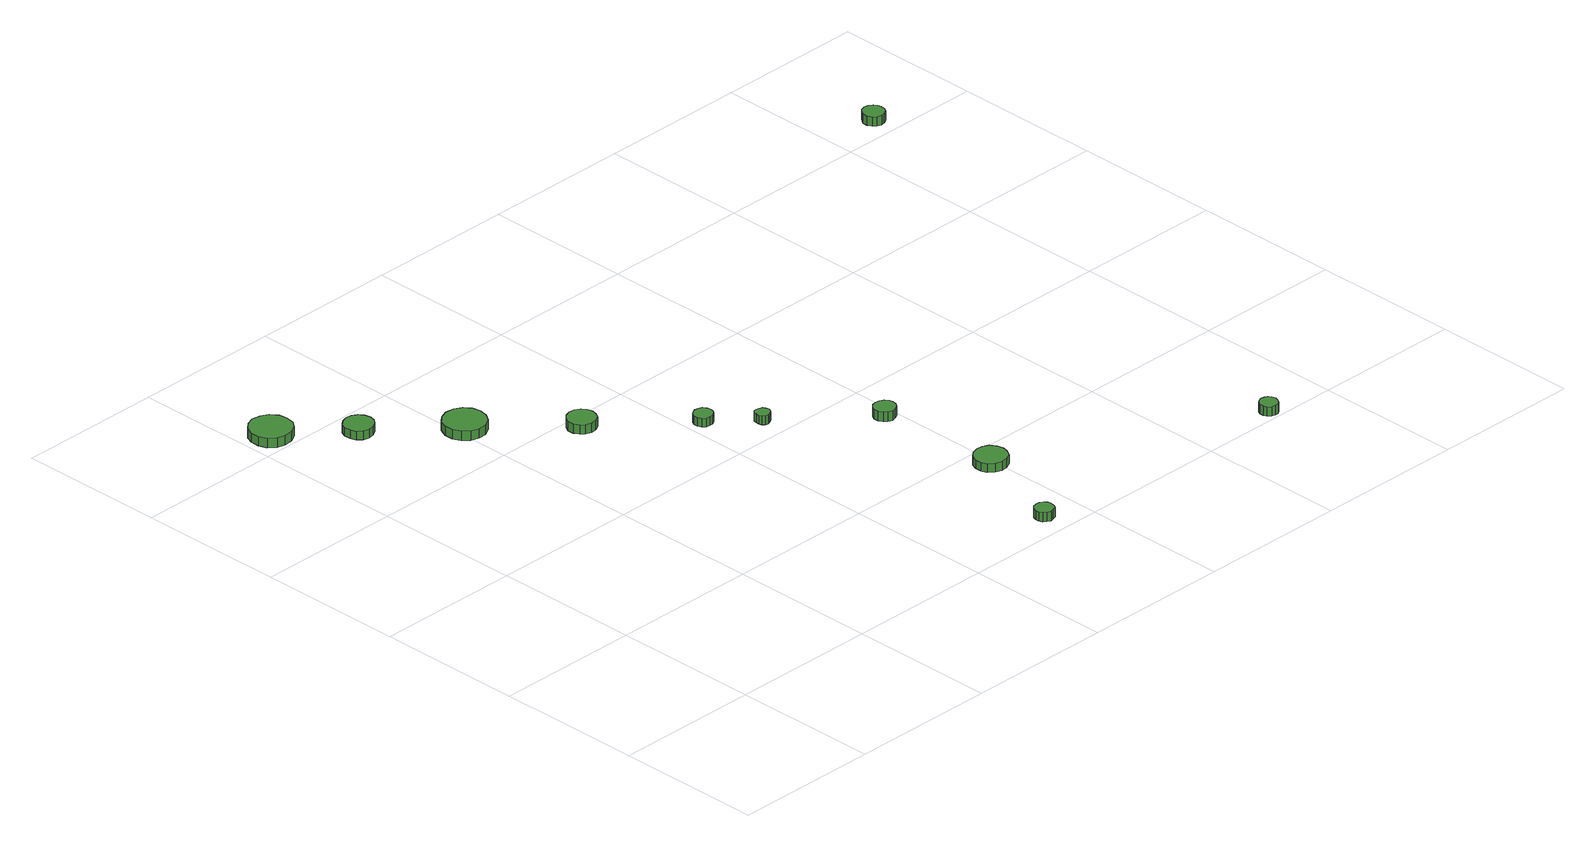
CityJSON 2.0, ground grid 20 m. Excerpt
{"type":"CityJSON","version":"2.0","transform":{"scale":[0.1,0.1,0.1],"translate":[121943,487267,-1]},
"CityObjects":{
"tree1":{"type":"SolitaryVegetationObject","attributes":{"function":"something"},"geometry":[{"type":"MultiSurface","lod":"1","boundaries":[[[0,1,2,3,4,5,6,7,8,9,10,11,12,13,14]],[[15,16,17,18,19,20,21,22,23,24,25,26,27,28,29]],[[0,29,28,1]],[[1,28,27,2]],[[2,27,26,3]],[[3,26,25,4]],[[4,25,24,5]],[[5,24,23,6]],[[6,23,22,7]],[[7,22,21,8]],[[8,21,20,9]],[[9,20,19,10]],[[10,19,18,11]],[[11,18,17,12]],[[12,17,16,13]],[[13,16,15,14]],[[14,15,29,0]]]}]},
"tree2":{"type":"SolitaryVegetationObject","attributes":{"function":"something"},"geometry":[{"type":"MultiSurface","lod":"1","boundaries":[[[30,31,32,33,34,35,36,37,38,39,40,41,42,43,44]],[[45,46,47,48,49,50,51,52,53,54,55,56,57,58,59]],[[30,59,58,31]],[[31,58,57,32]],[[32,57,56,33]],[[33,56,55,34]],[[34,55,54,35]],[[35,54,53,36]],[[36,53,52,37]],[[37,52,51,38]],[[38,51,50,39]],[[39,50,49,40]],[[40,49,48,41]],[[41,48,47,42]],[[42,47,46,43]],[[43,46,45,44]],[[44,45,59,30]]]}]},
"tree3":{"type":"SolitaryVegetationObject","attributes":{"function":"something"},"geometry":[{"type":"MultiSurface","lod":"1","boundaries":[[[60,61,62,63,64,65,66,67,68,69,70,71,72,73,74]],[[75,76,77,78,79,80,81,82,83,84,85,86,87,88,89]],[[60,89,88,61]],[[61,88,87,62]],[[62,87,86,63]],[[63,86,85,64]],[[64,85,84,65]],[[65,84,83,66]],[[66,83,82,67]],[[67,82,81,68]],[[68,81,80,69]],[[69,80,79,70]],[[70,79,78,71]],[[71,78,77,72]],[[72,77,76,73]],[[73,76,75,74]],[[74,75,89,60]]]}]},
"tree4":{"type":"SolitaryVegetationObject","attributes":{"function":"something"},"geometry":[{"type":"MultiSurface","lod":"1","boundaries":[[[90,91,92,93,94,95,96,97,98,99,100,101,102,103,104]],[[105,106,107,108,109,110,111,112,113,114,115,116,117,118,119]],[[90,119,118,91]],[[91,118,117,92]],[[92,117,116,93]],[[93,116,115,94]],[[94,115,114,95]],[[95,114,113,96]],[[96,113,112,97]],[[97,112,111,98]],[[98,111,110,99]],[[99,110,109,100]],[[100,109,108,101]],[[101,108,107,102]],[[102,107,106,103]],[[103,106,105,104]],[[104,105,119,90]]]}]},
"tree5":{"type":"SolitaryVegetationObject","attributes":{"function":"something"},"geometry":[{"type":"MultiSurface","lod":"1","boundaries":[[[120,121,122,123,124,125,126,127,128,129,130,131,132,133,134]],[[135,136,137,138,139,140,141,142,143,144,145,146,147,148,149]],[[120,149,148,121]],[[121,148,147,122]],[[122,147,146,123]],[[123,146,145,124]],[[124,145,144,125]],[[125,144,143,126]],[[126,143,142,127]],[[127,142,141,128]],[[128,141,140,129]],[[129,140,139,130]],[[130,139,138,131]],[[131,138,137,132]],[[132,137,136,133]],[[133,136,135,134]],[[134,135,149,120]]]}]},
"tree6":{"type":"SolitaryVegetationObject","attributes":{"function":"something"},"geometry":[{"type":"MultiSurface","lod":"1","boundaries":[[[150,151,152,153,154,155,156,157,158,159,160,161,162,163,164]],[[165,166,167,168,169,170,171,172,173,174,175,176,177,178,179]],[[150,179,178,151]],[[151,178,177,152]],[[152,177,176,153]],[[153,176,175,154]],[[154,175,174,155]],[[155,174,173,156]],[[156,173,172,157]],[[157,172,171,158]],[[158,171,170,159]],[[159,170,169,160]],[[160,169,168,161]],[[161,168,167,162]],[[162,167,166,163]],[[163,166,165,164]],[[164,165,179,150]]]}]},
"tree7":{"type":"SolitaryVegetationObject","attributes":{"function":"something"},"geometry":[{"type":"MultiSurface","lod":"1","boundaries":[[[180,181,182,183,184,185,186,187,188,189,190,191,192,193,194]],[[195,196,197,198,199,200,201,202,203,204,205,206,207,208,209]],[[180,209,208,181]],[[181,208,207,182]],[[182,207,206,183]],[[183,206,205,184]],[[184,205,204,185]],[[185,204,203,186]],[[186,203,202,187]],[[187,202,201,188]],[[188,201,200,189]],[[189,200,199,190]],[[190,199,198,191]],[[191,198,197,192]],[[192,197,196,193]],[[193,196,195,194]],[[194,195,209,180]]]}]},
"tree8":{"type":"SolitaryVegetationObject","attributes":{"function":"something"},"geometry":[{"type":"MultiSurface","lod":"1","boundaries":[[[210,211,212,213,214,215,216,217,218,219,220,221,222,223,224]],[[225,226,227,228,229,230,231,232,233,234,235,236,237,238,239]],[[210,239,238,211]],[[211,238,237,212]],[[212,237,236,213]],[[213,236,235,214]],[[214,235,234,215]],[[215,234,233,216]],[[216,233,232,217]],[[217,232,231,218]],[[218,231,230,219]],[[219,230,229,220]],[[220,229,228,221]],[[221,228,227,222]],[[222,227,226,223]],[[223,226,225,224]],[[224,225,239,210]]]}]},
"tree9":{"type":"SolitaryVegetationObject","attributes":{"function":"something"},"geometry":[{"type":"MultiSurface","lod":"1","boundaries":[[[240,241,242,243,244,245,246,247,248,249,250,251,252,253,254]],[[255,256,257,258,259,260,261,262,263,264,265,266,267,268,269]],[[240,269,268,241]],[[241,268,267,242]],[[242,267,266,243]],[[243,266,265,244]],[[244,265,264,245]],[[245,264,263,246]],[[246,263,262,247]],[[247,262,261,248]],[[248,261,260,249]],[[249,260,259,250]],[[250,259,258,251]],[[251,258,257,252]],[[252,257,256,253]],[[253,256,255,254]],[[254,255,269,240]]]}]},
"tree10":{"type":"SolitaryVegetationObject","attributes":{"function":"something"},"geometry":[{"type":"MultiSurface","lod":"1","boundaries":[[[270,271,272,273,274,275,276,277,278,279,280,281,282,283,284]],[[285,286,287,288,289,290,291,292,293,294,295,296,297,298,299]],[[270,299,298,271]],[[271,298,297,272]],[[272,297,296,273]],[[273,296,295,274]],[[274,295,294,275]],[[275,294,293,276]],[[276,293,292,277]],[[277,292,291,278]],[[278,291,290,279]],[[279,290,289,280]],[[280,289,288,281]],[[281,288,287,282]],[[282,287,286,283]],[[283,286,285,284]],[[284,285,299,270]]]}]},
"tree11":{"type":"SolitaryVegetationObject","attributes":{"function":"something"},"geometry":[{"type":"MultiSurface","lod":"1","boundaries":[[[300,301,302,303,304,305,306,307,308,309,310,311,312,313,314]],[[315,316,317,318,319,320,321,322,323,324,325,326,327,328,329]],[[300,329,328,301]],[[301,328,327,302]],[[302,327,326,303]],[[303,326,325,304]],[[304,325,324,305]],[[305,324,323,306]],[[306,323,322,307]],[[307,322,321,308]],[[308,321,320,309]],[[309,320,319,310]],[[310,319,318,311]],[[311,318,317,312]],[[312,317,316,313]],[[313,316,315,314]],[[314,315,329,300]]]}]}
},
"vertices":[
[58,824,28],[56,835,28],[49,845,28],[39,850,28],[27,852,28],[16,848,28],[7,840,28],[3,830,28],[3,818,28],[7,807,28],[16,799,28],[27,796,28],[39,797,28],[49,803,28],[56,812,28],[56,812,15],[49,803,15],[39,797,15],[27,796,15],[16,799,15],[7,807,15],[3,818,15],[3,830,15],[7,840,15],[16,848,15],[27,852,15],[39,850,15],[49,845,15],[56,835,15],[58,824,15],
[132,756,26],[130,764,26],[125,771,26],[118,775,26],[110,776,26],[102,773,26],[96,768,26],[93,761,26],[93,752,26],[96,745,26],[102,739,26],[110,737,26],[118,738,26],[125,742,26],[130,748,26],[130,748,14],[125,742,14],[118,738,14],[110,737,14],[102,739,14],[96,745,14],[93,752,14],[93,761,14],[96,768,14],[102,773,14],[110,776,14],[118,775,14],[125,771,14],[130,764,14],[132,756,14],
[233,670,27],[231,682,27],[224,691,27],[214,697,27],[202,698,27],[191,694,27],[183,687,27],[178,676,27],[178,664,27],[183,654,27],[191,646,27],[202,642,27],[214,643,27],[224,649,27],[231,659,27],[231,659,14],[224,649,14],[214,643,14],[202,642,14],[191,646,14],[183,654,14],[178,664,14],[178,676,14],[183,687,14],[191,694,14],[202,698,14],[214,697,14],[224,691,14],[231,682,14],[233,670,14],
[328,575,26],[326,583,26],[322,589,26],[315,593,26],[307,594,26],[299,591,26],[294,586,26],[290,579,26],[290,571,26],[294,564,26],[299,559,26],[307,556,26],[315,557,26],[322,561,26],[326,567,26],[326,567,13],[322,561,13],[315,557,13],[307,556,13],[299,559,13],[294,564,13],[290,571,13],[290,579,13],[294,586,13],[299,591,13],[307,594,13],[315,593,13],[322,589,13],[326,583,13],[328,575,13],
[561,34,23],[560,39,23],[557,43,23],[552,46,23],[547,46,23],[542,45,23],[538,41,23],[536,36,23],[536,31,23],[538,26,23],[542,23,23],[547,21,23],[552,22,23],[557,24,23],[560,28,23],[560,28,10],[557,24,10],[552,22,10],[547,21,10],[542,23,10],[538,26,10],[536,31,10],[536,36,10],[538,41,10],[542,45,10],[547,46,10],[552,46,10],[557,43,10],[560,39,10],[561,34,10],
[430,477,26],[429,482,26],[426,487,26],[421,489,26],[416,490,26],[411,488,26],[407,485,26],[405,480,26],[405,475,26],[407,470,26],[411,466,26],[416,465,26],[421,465,26],[426,468,26],[429,472,26],[429,472,14],[426,468,14],[421,465,14],[416,465,14],[411,466,14],[407,470,14],[405,475,14],[405,480,14],[407,485,14],[411,488,14],[416,490,14],[421,489,14],[426,487,14],[429,482,14],[430,477,14],
[479,428,26],[478,432,26],[476,435,26],[472,437,26],[468,438,26],[464,437,26],[461,434,26],[460,430,26],[460,426,26],[461,422,26],[464,419,26],[468,418,26],[472,419,26],[476,421,26],[478,424,26],[478,424,14],[476,421,14],[472,419,14],[468,418,14],[464,419,14],[461,422,14],[460,426,14],[460,430,14],[461,434,14],[464,437,14],[468,438,14],[472,437,14],[476,435,14],[478,432,14],[479,428,14],
[610,162,26],[608,171,26],[603,179,26],[595,183,26],[586,184,26],[577,181,26],[570,175,26],[567,167,26],[567,158,26],[570,150,26],[577,144,26],[586,141,26],[595,142,26],[603,146,26],[608,154,26],[608,154,14],[603,146,14],[595,142,14],[586,141,14],[577,144,14],[570,150,14],[567,158,14],[567,167,14],[570,175,14],[577,181,14],[586,184,14],[595,183,14],[603,179,14],[608,171,14],[610,162,14],
[593,331,28],[592,336,28],[588,341,28],[583,344,28],[577,345,28],[571,343,28],[567,339,28],[564,334,28],[564,327,28],[567,322,28],[571,318,28],[577,316,28],[583,317,28],[588,320,28],[592,325,28],[592,325,15],[588,320,15],[583,317,15],[577,316,15],[571,318,15],[567,322,15],[564,327,15],[564,334,15],[567,339,15],[571,343,15],[577,345,15],[583,344,15],[588,341,15],[592,336,15],[593,331,15],
[928,17,21],[927,22,21],[924,26,21],[920,28,21],[915,29,21],[910,27,21],[906,24,21],[904,19,21],[904,14,21],[906,10,21],[910,6,21],[915,5,21],[920,5,21],[924,8,21],[927,12,21],[927,12,8],[924,8,8],[920,5,8],[915,5,8],[910,6,8],[906,10,8],[904,14,8],[904,19,8],[906,24,8],[910,27,8],[915,29,8],[920,28,8],[924,26,8],[927,22,8],[928,17,8],
[1079,825,28],[1078,830,28],[1075,835,28],[1070,838,28],[1064,839,28],[1058,837,28],[1054,833,28],[1051,828,28],[1051,822,28],[1054,816,28],[1058,812,28],[1064,810,28],[1070,811,28],[1075,814,28],[1078,819,28],[1078,819,15],[1075,814,15],[1070,811,15],[1064,810,15],[1058,812,15],[1054,816,15],[1051,822,15],[1051,828,15],[1054,833,15],[1058,837,15],[1064,839,15],[1070,838,15],[1075,835,15],[1078,830,15],[1079,825,15]
]}
